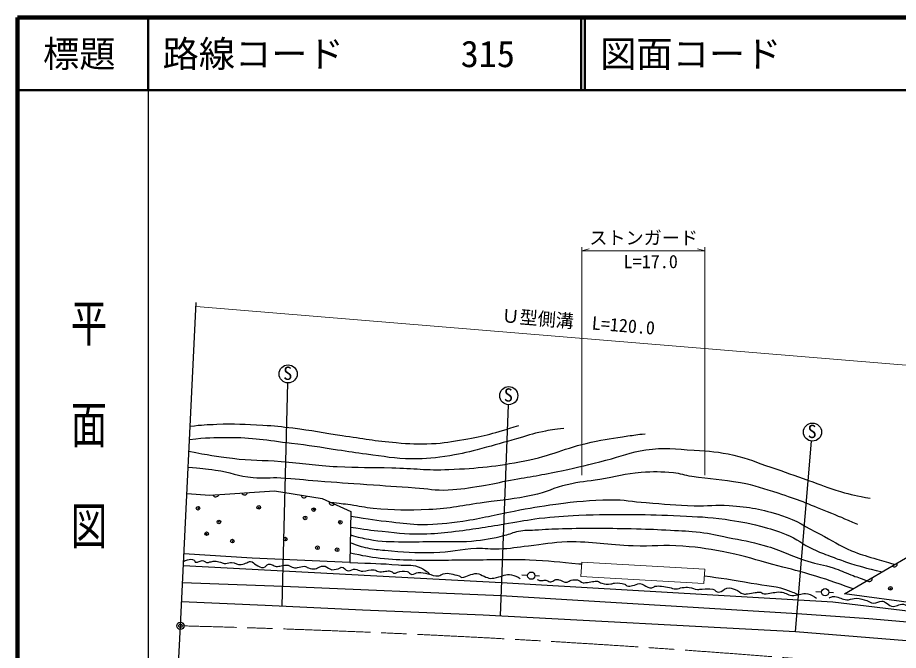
# Model space of a CAD drawing. Units: millimetres, scale not verified. Extents: x 40000 to 680000, y 20000 to 380000.
# Drawn here: x 40000 to 161530, y 292712 to 380000 of the extents above; entities that cross this region are included whole.
import ezdxf
from ezdxf.enums import TextEntityAlignment as Align

# ---------------------------------------------------------------- set-up
doc = ezdxf.new("R2010")
doc.units = ezdxf.units.MM
doc.header["$LTSCALE"] = 1000
doc.header["$PDMODE"] = 32
doc.header["$PDSIZE"] = 500
doc.linetypes.add('CHAIN', pattern=[18.5, 12, -1.5, 3.5, -1.5])
for name, color, linetype, lineweight in [('M-BGD', 7, 'Continuous', 25), ('M-BMK', 2, 'CHAIN', 13), ('M-BMK-SRVR', 3, 'Continuous', 25), ('M-STR-HTXT', 7, 'Continuous', 13), ('M-TTL', 2, 'Continuous', 140), ('M-TTL-BAND', 7, 'Continuous', 25), ('M-TTL-LINE', 7, 'Continuous', 50)]:
    doc.layers.add(name, color=color, linetype=linetype, lineweight=lineweight)
doc.layers.add('M-OTRS', color=6, linetype='Continuous')
doc.layers.add('M-TTL-TXT', color=7, linetype='Continuous')
doc.styles.add('@ＭＳ ゴシック', font='')
doc.styles.add('ＭＳ ゴシック', font='')
doc.styles.get('@ＭＳ ゴシック').set_extended_font_data('@MS Gothic')
doc.styles.get('ＭＳ ゴシック').set_extended_font_data('MS Gothic')

msp = doc.modelspace()

# ---------------------------------------------------------------- linework, layer by layer
at = {"layer": 'M-BGD'}
for p, q in [((76515, 298852), (77300, 329599)), ((106640, 297470), (107717, 326605)), ((147321, 295314), (149559, 321581)), ((85977, 311852), (85858, 304835)), ((72342, 305423), (62947, 306015)), ((85858, 304835), (72342, 305423)), ((62869, 304420), (106782, 302086)), ((109575, 303128), (110378, 303084)), ((111374, 303028), (112015, 302993)), ((76583, 301518), (62752, 302045)), ((106742, 300239), (76583, 301518)), ((106782, 302086), (152491, 299407)), ((147580, 297766), (106742, 300239)), ((150124, 300840), (150926, 300796)), ((151922, 300741), (152563, 300705)), ((199194, 294519), (154114, 300505)), ((62624, 299441), (74174, 298967)), ((74174, 298967), (87575, 298309)), ((152491, 299407), (182732, 295718)), ((87575, 298309), (104216, 297598)), ((157467, 297063), (147580, 297766)), ((104216, 297598), (147321, 295314)), ((170667, 295922), (157467, 297063)), ((147321, 295314), (164451, 293941))]:
    msp.add_line(p, q, dxfattribs=at)
at = {"layer": 'M-BGD', "lineweight": 13}
for p, q in [((117841, 304886), (117728, 302889)), ((117841, 304886), (134814, 303924)), ((134814, 303924), (134701, 301927)), ((117728, 302889), (134701, 301927))]:
    msp.add_line(p, q, dxfattribs=at)
at = {"layer": 'M-BGD'}
for points in [[(63356, 314345), (66510, 314134), (75445, 314714), (82010, 313643), (85977, 311852)], [(154114, 300505), (166064, 307487), (183837, 303814), (202676, 298798)]]:
    msp.add_lwpolyline(points, dxfattribs=at)
for centre, radius in [((77327, 330849), 1250), ((107771, 327854), 1250), ((149678, 322825), 1250), ((110874, 303018), 500), ((151422, 300731), 500)]:
    msp.add_circle(centre, radius, dxfattribs=at)
for centre, start, end in [((67340, 314305), 199.96967, 347.44926), ((71331, 314564), 199.96967, 347.44926), ((79525, 314166), 186.99674, 334.47633), ((83391, 313147), 171.96924, 319.44883), ((160963, 304642), 226.55718, 14.03677), ((157509, 302624), 226.55718, 14.03677)]:
    msp.add_arc(centre, 417, start, end, dxfattribs=at)
for points, knots in [([(115380, 323338), (113986, 323175), (113574, 323115), (112431, 322882), (111011, 322592), (110252, 322282), (108855, 321894), (106972, 321372), (105930, 321035), (104037, 320552), (102336, 320117), (101388, 319828), (99653, 319564), (97617, 319255), (96459, 319124), (94400, 319130), (91950, 319136), (90592, 319470), (88160, 319762), (86581, 319951), (85705, 320126), (84131, 320354), (81648, 320714), (80265, 320973), (77773, 321263), (74357, 321659), (72443, 322075), (69005, 322052), (66938, 322039), (66179, 322017), (63721, 321778)], [0, 0, 0, 0, 1, 1, 1, 2, 2, 2, 3, 3, 3, 4, 4, 4, 5, 5, 5, 6, 6, 6, 7, 7, 7, 8, 8, 8, 9, 9, 9, 10, 10, 10, 10]), ([(63813, 323651), (65546, 323828), (66046, 323854), (67482, 323915), (69967, 324022), (71364, 323895), (73849, 323777), (75466, 323701), (76368, 323584), (77974, 323391), (80639, 323070), (82110, 322733), (84768, 322355), (87684, 321941), (89309, 321606), (92245, 321372), (94146, 321221), (95221, 321136), (97125, 321232), (98878, 321320), (99852, 321507), (101584, 321794), (104593, 322291), (105639, 322678), (109149, 323724)], [0, 0, 0, 0, 1, 1, 1, 2, 2, 2, 3, 3, 3, 4, 4, 4, 5, 5, 5, 6, 6, 6, 7, 7, 7, 8, 8, 8, 8]), ([(63643, 320196), (66461, 319640), (67281, 319489), (69637, 319209), (72246, 318899), (73731, 318980), (76351, 318774), (79378, 318537), (81060, 318228), (84092, 318063), (87035, 317904), (88689, 317982), (91635, 317906), (94706, 317826), (96426, 317538), (99495, 317669), (103620, 317845), (105943, 318083), (110000, 318853), (113637, 319544), (115504, 320646), (119124, 321421), (121083, 321840), (122195, 322008), (124179, 322289), (125119, 322423), (125426, 322468), (126588, 322605)], [0, 0, 0, 0, 1, 1, 1, 2, 2, 2, 3, 3, 3, 4, 4, 4, 5, 5, 5, 6, 6, 6, 7, 7, 7, 8, 8, 8, 9, 9, 9, 9]), ([(63535, 317989), (65327, 317852), (65839, 317795), (67306, 317590), (69347, 317303), (70427, 316739), (72480, 316563), (73971, 316435), (74816, 316593), (76311, 316523), (78322, 316429), (79439, 316245), (81446, 316089), (84082, 315883), (85561, 315802), (88199, 315615), (90791, 315431), (92242, 315316), (94834, 315141), (96613, 315021), (97608, 314771), (99389, 314851), (101202, 314933), (102207, 315140), (103997, 315430), (105578, 315687), (106451, 315900), (108026, 316194), (110770, 316707), (112325, 316902), (115056, 317484), (117454, 317996), (118785, 318339), (121164, 318932), (123330, 319473), (124482, 320078), (126694, 320381), (129261, 320732), (130742, 320493), (133329, 320328), (135480, 320190), (136703, 320122), (138805, 319643), (140851, 319178), (141925, 318652), (143913, 317984), (145958, 317298), (147092, 316882), (149127, 316168), (150845, 315565), (151770, 315108), (153524, 314614), (155116, 314166), (155700, 314051), (157658, 313693)], [0, 0, 0, 0, 1, 1, 1, 2, 2, 2, 3, 3, 3, 4, 4, 4, 5, 5, 5, 6, 6, 6, 7, 7, 7, 8, 8, 8, 9, 9, 9, 10, 10, 10, 11, 11, 11, 12, 12, 12, 13, 13, 13, 14, 14, 14, 15, 15, 15, 16, 16, 16, 17, 17, 17, 18, 18, 18, 18]), ([(155920, 310059), (153930, 310935), (153394, 311157), (151760, 311823), (149126, 312897), (147653, 313521), (144940, 314377), (142925, 315014), (141807, 315450), (139727, 315825), (137134, 316293), (135642, 316289), (133039, 316694), (132035, 316851), (131497, 317103), (130485, 317195), (128754, 317352), (127769, 317369), (126035, 317247), (123779, 317089), (122554, 316668), (120322, 316299), (118574, 316010), (117572, 315963), (115846, 315562), (113950, 315122), (112980, 314531), (111080, 314114), (108500, 313547), (107009, 313473), (104392, 313113), (101403, 312703), (99744, 312263), (96730, 312139), (93739, 312016), (92050, 312033), (89068, 312297), (87835, 312406), (87161, 312603), (85935, 312771), (84857, 312919), (84510, 312961), (83172, 313118)], [0, 0, 0, 0, 1, 1, 1, 2, 2, 2, 3, 3, 3, 4, 4, 4, 5, 5, 5, 6, 6, 6, 7, 7, 7, 8, 8, 8, 9, 9, 9, 10, 10, 10, 11, 11, 11, 12, 12, 12, 13, 13, 13, 14, 14, 14, 14]), ([(85966, 311225), (88668, 310801), (89401, 310671), (91617, 310436), (93233, 310265), (94138, 310079), (95764, 310081), (97977, 310082), (99218, 310253), (101411, 310555), (104204, 310939), (105721, 311432), (108494, 311937), (110740, 312346), (111997, 312590), (114260, 312885), (117197, 313267), (118856, 313450), (121817, 313490), (123736, 313516), (124800, 313232), (126715, 313095), (129310, 312910), (130760, 312713), (133362, 312659), (135239, 312620), (136296, 312838), (138168, 312700), (141029, 312490), (142653, 312214), (145382, 311331), (147593, 310617), (148656, 309776), (150727, 308725), (152434, 307859), (153317, 307224), (155072, 306460), (156237, 305953), (156940, 305793), (158153, 305414), (159286, 305060), (159664, 304955), (161072, 304570)], [0, 0, 0, 0, 1, 1, 1, 2, 2, 2, 3, 3, 3, 4, 4, 4, 5, 5, 5, 6, 6, 6, 7, 7, 7, 8, 8, 8, 9, 9, 9, 10, 10, 10, 11, 11, 11, 12, 12, 12, 13, 13, 13, 14, 14, 14, 14]), ([(85941, 309718), (88011, 309391), (88595, 309316), (90306, 309138), (92703, 308888), (94058, 308713), (96467, 308795), (98014, 308848), (98880, 308942), (100416, 309138), (103285, 309503), (104880, 309794), (107736, 310243), (109393, 310504), (110310, 310726), (111975, 310928), (114095, 311186), (115292, 311254), (117425, 311349), (120323, 311479), (121950, 311470), (124850, 311455), (127412, 311441), (128849, 311411), (131407, 311270), (133837, 311137), (135210, 311139), (137620, 310796), (139543, 310523), (140620, 310328), (142500, 309840), (143908, 309474), (144697, 309244), (146046, 308699), (147582, 308078), (148269, 307371), (149767, 306663), (150663, 306239), (151195, 306070), (152119, 305715), (152938, 305401), (153397, 305227), (154226, 304942), (156175, 304272), (156881, 304144), (159316, 303544)], [0, 0, 0, 0, 1, 1, 1, 2, 2, 2, 3, 3, 3, 4, 4, 4, 5, 5, 5, 6, 6, 6, 7, 7, 7, 8, 8, 8, 9, 9, 9, 10, 10, 10, 11, 11, 11, 12, 12, 12, 13, 13, 13, 14, 14, 14, 15, 15, 15, 15]), ([(85923, 308640), (87085, 308299), (87461, 308224), (88464, 308035), (90298, 307690), (91363, 307732), (93229, 307693), (94936, 307656), (95893, 307726), (97600, 307745), (99564, 307768), (100671, 307646), (102629, 307798), (104450, 307940), (105461, 308165), (107237, 308588), (107990, 308767), (108372, 309021), (109133, 309167), (109983, 309331), (110480, 309275), (111344, 309325), (112845, 309413), (113686, 309470), (115188, 309510), (117101, 309559), (118173, 309567), (120086, 309562), (122163, 309557), (123328, 309540), (125404, 309483), (127236, 309433), (128262, 309401), (130091, 309299), (131687, 309209), (132587, 309209), (134172, 309009), (135677, 308820), (136504, 308601), (137990, 308298), (139961, 307897), (141085, 307745), (143019, 307193), (145418, 306506), (146641, 305754), (149022, 305007), (150382, 304581), (151201, 304540), (152551, 304086), (153514, 303761), (154022, 303494), (154973, 303138), (155850, 302809), (156135, 302708), (157229, 302325)], [0, 0, 0, 0, 1, 1, 1, 2, 2, 2, 3, 3, 3, 4, 4, 4, 5, 5, 5, 6, 6, 6, 7, 7, 7, 8, 8, 8, 9, 9, 9, 10, 10, 10, 11, 11, 11, 12, 12, 12, 13, 13, 13, 14, 14, 14, 15, 15, 15, 16, 16, 16, 17, 17, 17, 18, 18, 18, 18]), ([(155305, 301201), (152455, 302207), (151678, 302492), (149312, 303190), (147331, 303775), (146201, 304030), (144204, 304560), (141819, 305192), (140511, 305662), (138095, 306166), (135654, 306675), (134263, 306886), (131776, 307087), (129111, 307303), (127603, 307036), (124931, 307114), (121367, 307216), (119384, 307751), (115820, 307666), (113721, 307617), (112564, 307309), (110475, 307087), (108902, 306920), (108027, 306736), (106447, 306666), (105234, 306612), (104553, 306792), (103340, 306745), (101027, 306656), (99756, 306236), (97442, 306166), (94787, 306085), (93295, 306249), (90649, 306482), (89739, 306562), (89225, 306607), (88332, 306798), (87362, 307004), (87012, 307136), (85904, 307537)], [0, 0, 0, 0, 1, 1, 1, 2, 2, 2, 3, 3, 3, 4, 4, 4, 5, 5, 5, 6, 6, 6, 7, 7, 7, 8, 8, 8, 9, 9, 9, 10, 10, 10, 11, 11, 11, 12, 12, 12, 13, 13, 13, 13]), ([(62895, 304952), (63105, 305094), (63209, 305143), (63433, 305208), (63781, 305309), (64035, 305335), (64361, 305177), (64474, 305122), (64403, 304949), (64517, 304896), (64656, 304833), (64757, 304898), (64907, 304927), (65135, 304972), (65244, 305095), (65477, 305099), (65616, 305102), (65682, 305025), (65812, 304974), (65956, 304919), (66024, 304829), (66179, 304826), (66316, 304823), (66387, 304877), (66522, 304904), (66771, 304955), (66908, 305021), (67162, 305021), (67489, 305021), (67670, 304958), (67989, 304881), (68190, 304832), (68281, 304699), (68488, 304701), (68837, 304705), (69024, 304797), (69370, 304842), (69427, 304849), (69460, 304851), (69518, 304849), (70052, 304835), (70320, 304494), (70852, 304545), (71174, 304576), (71333, 304700), (71640, 304803), (71835, 304868), (71934, 304992), (72139, 304974), (72484, 304945), (72585, 304665), (72896, 304514), (73290, 304323), (73515, 304080), (73949, 304132), (74265, 304169), (74292, 304554), (74604, 304615), (74806, 304655), (74922, 304563), (75119, 304506), (75348, 304440), (75453, 304324), (75689, 304288), (75950, 304248), (76097, 304353), (76360, 304381), (76733, 304421), (76949, 304513), (77319, 304452), (77635, 304399), (77762, 304198), (78076, 304140), (78277, 304102), (78396, 304109), (78599, 304132), (78975, 304174), (79172, 304317), (79551, 304311), (79793, 304307), (79892, 304139), (80128, 304085), (80484, 304004), (80694, 303920), (81056, 303968), (81330, 304004), (81449, 304146), (81712, 304233), (81893, 304293), (81996, 304343), (82187, 304350), (82600, 304366), (82778, 304092), (83155, 303921), (83232, 303886), (83266, 303820), (83350, 303827), (83818, 303871), (84097, 303904), (84520, 304108), (84577, 304136), (84599, 304176), (84660, 304186), (85079, 304257), (85188, 303673), (85612, 303664), (86008, 303654), (86196, 303980), (86590, 303934), (86919, 303896), (87063, 303700), (87391, 303653), (87486, 303640), (87540, 303641), (87635, 303648), (88251, 303691), (88591, 303855), (89206, 303809), (89441, 303792), (89544, 303661), (89773, 303606), (89946, 303565), (90048, 303554), (90226, 303560), (90508, 303569), (90660, 303649), (90943, 303658), (91184, 303667), (91329, 303682), (91557, 303606), (91751, 303542), (91810, 303349), (92015, 303352), (92183, 303354), (92253, 303464), (92415, 303508), (92913, 303641), (93232, 303731), (93731, 303601), (93943, 303546), (94006, 303396), (94194, 303284), (94273, 303237), (94310, 303178), (94402, 303175), (94768, 303161), (94925, 303468), (95291, 303476), (95810, 303488), (96095, 303379), (96607, 303294), (97199, 303197), (97525, 302878), (98113, 302997), (98363, 303048), (98465, 303191), (98710, 303261), (99540, 303496), (100060, 303177), (100904, 302997), (101072, 302961), (101118, 302778), (101290, 302787), (102125, 302828), (102525, 303321), (103361, 303331), (103789, 303336), (103977, 303073), (104379, 302927), (104724, 302802), (104908, 302657), (105275, 302646), (105601, 302636), (105777, 302731), (106100, 302787), (106895, 302923), (107345, 303299), (108136, 303138), (108645, 303034), (108897, 302925), (109364, 302629)], [0, 0, 0, 0, 1, 1, 1, 2, 2, 2, 3, 3, 3, 4, 4, 4, 5, 5, 5, 6, 6, 6, 7, 7, 7, 8, 8, 8, 9, 9, 9, 10, 10, 10, 11, 11, 11, 12, 12, 12, 13, 13, 13, 14, 14, 14, 15, 15, 15, 16, 16, 16, 17, 17, 17, 18, 18, 18, 19, 19, 19, 20, 20, 20, 21, 21, 21, 22, 22, 22, 23, 23, 23, 24, 24, 24, 25, 25, 25, 26, 26, 26, 27, 27, 27, 28, 28, 28, 29, 29, 29, 30, 30, 30, 31, 31, 31, 32, 32, 32, 33, 33, 33, 34, 34, 34, 35, 35, 35, 36, 36, 36, 37, 37, 37, 38, 38, 38, 39, 39, 39, 40, 40, 40, 41, 41, 41, 42, 42, 42, 43, 43, 43, 44, 44, 44, 45, 45, 45, 46, 46, 46, 47, 47, 47, 48, 48, 48, 49, 49, 49, 50, 50, 50, 51, 51, 51, 52, 52, 52, 53, 53, 53, 54, 54, 54, 55, 55, 55, 56, 56, 56, 57, 57, 57, 58, 58, 58, 59, 59, 59, 60, 60, 60, 60]), ([(117825, 304592), (117690, 304602), (117554, 304613), (117416, 304623), (114761, 304825), (113283, 305071), (110622, 305167), (107493, 305281), (105737, 305173), (102605, 305167), (99405, 305162), (97611, 305049), (94412, 305141), (92695, 305190), (91729, 305200), (90024, 305404), (88392, 305600), (87816, 305720), (85880, 306135)], [0, 0, 0, 0, 1, 1, 1, 2, 2, 2, 3, 3, 3, 4, 4, 4, 5, 5, 5, 6, 6, 6, 6]), ([(85858, 304835), (89078, 304721), (89946, 304723), (92555, 304498), (93615, 304407), (94280, 304632), (95267, 304235), (95777, 304030), (96084, 303921), (96506, 303569), (96646, 303452), (96706, 303407), (96849, 303251)], [0, 0, 0, 0, 1, 1, 1, 2, 2, 2, 3, 3, 3, 4, 4, 4, 4]), ([(147592, 300414), (147212, 300617), (147072, 300658), (146732, 300800), (144694, 301649), (143371, 301557), (141200, 301956), (138643, 302427), (136952, 302656), (134759, 302944)], [0, 0, 0, 0, 1, 1, 1, 2, 2, 2, 3, 3, 3, 3]), ([(111695, 302503), (111872, 302411), (111952, 302374), (112131, 302347), (112331, 302318), (112445, 302375), (112646, 302394), (112738, 302403), (112789, 302423), (112880, 302417), (113121, 302402), (113201, 302170), (113442, 302160), (113546, 302156), (113610, 302154), (113707, 302191), (113940, 302279), (114033, 302412), (114269, 302488), (114424, 302537), (114523, 302477), (114683, 302449), (115028, 302386), (115176, 302176), (115525, 302137), (115646, 302123), (115719, 302108), (115837, 302137), (116071, 302193), (116164, 302337), (116399, 302386), (116722, 302453), (116917, 302490), (117241, 302433), (117573, 302375), (117682, 302105), (118014, 302051), (118146, 302029), (118224, 302044), (118357, 302059), (118743, 302100), (118955, 302161), (119340, 302207), (119598, 302238), (119748, 302303), (120003, 302254), (120260, 302204), (120356, 302031), (120612, 301973), (121083, 301866), (121365, 301812), (121844, 301871), (122055, 301898), (122164, 301961), (122375, 301988), (122928, 302060), (123258, 301985), (123795, 301832), (123932, 301793), (123945, 301642), (124083, 301606), (124370, 301533), (124547, 301606), (124840, 301645), (125254, 301701), (125456, 301944), (125874, 301922), (126346, 301898), (126522, 301559), (126974, 301419), (127173, 301357), (127293, 301298), (127500, 301325), (127693, 301351), (127756, 301502), (127945, 301548), (128292, 301631), (128502, 301601), (128858, 301571), (129283, 301535), (129516, 301466), (129934, 301384), (130288, 301314), (130475, 301189), (130835, 301185), (131186, 301181), (131365, 301333), (131713, 301372), (132086, 301414), (132299, 301428), (132673, 301395), (133131, 301356), (133360, 301145), (133820, 301126), (134071, 301116), (134211, 301164), (134463, 301173), (135030, 301194), (135356, 301238), (135914, 301138), (136278, 301073), (136400, 300698), (136768, 300728), (137247, 300767), (137385, 301209), (137857, 301302), (138312, 301391), (138585, 301243), (139029, 301107), (139507, 300961), (139659, 300583), (140150, 300494), (140361, 300456), (140486, 300489), (140699, 300514), (141127, 300563), (141363, 300619), (141789, 300682), (142022, 300716), (142150, 300769), (142386, 300764), (142650, 300758), (142755, 300550), (143017, 300518), (143117, 300506), (143175, 300510), (143275, 300518), (144055, 300579), (144482, 300802), (145264, 300764), (145904, 300732), (146195, 300350), (146832, 300284), (147237, 300241), (147461, 300372), (147862, 300436), (148187, 300487), (148364, 300581), (148693, 300576), (149218, 300569), (149487, 300343), (149945, 300085), (150061, 300019), (150107, 299998), (150238, 299909)], [0, 0, 0, 0, 1, 1, 1, 2, 2, 2, 3, 3, 3, 4, 4, 4, 5, 5, 5, 6, 6, 6, 7, 7, 7, 8, 8, 8, 9, 9, 9, 10, 10, 10, 11, 11, 11, 12, 12, 12, 13, 13, 13, 14, 14, 14, 15, 15, 15, 16, 16, 16, 17, 17, 17, 18, 18, 18, 19, 19, 19, 20, 20, 20, 21, 21, 21, 22, 22, 22, 23, 23, 23, 24, 24, 24, 25, 25, 25, 26, 26, 26, 27, 27, 27, 28, 28, 28, 29, 29, 29, 30, 30, 30, 31, 31, 31, 32, 32, 32, 33, 33, 33, 34, 34, 34, 35, 35, 35, 36, 36, 36, 37, 37, 37, 38, 38, 38, 39, 39, 39, 40, 40, 40, 41, 41, 41, 42, 42, 42, 43, 43, 43, 44, 44, 44, 45, 45, 45, 46, 46, 46, 47, 47, 47, 48, 48, 48, 48]), ([(151965, 299914), (152052, 299987), (152095, 300010), (152187, 300054), (152387, 300150), (152528, 300134), (152749, 300124), (153415, 300095), (153733, 299708), (154399, 299691), (154491, 299689), (154542, 299691), (154633, 299703), (155062, 299759), (155290, 299923), (155721, 299902), (156311, 299874), (156629, 299737), (157196, 299574), (157553, 299472), (157714, 299223), (158085, 299235), (158560, 299250), (158793, 299517), (159267, 299516), (159474, 299515), (159573, 299409), (159759, 299317), (160104, 299145), (160223, 298879), (160601, 298802), (161228, 298675), (161580, 299140), (162216, 299071), (162602, 299030), (162751, 298784), (163106, 298627), (163455, 298471), (163636, 298275), (164018, 298276), (164506, 298276), (164728, 298582), (165212, 298638), (165545, 298677), (165739, 298621), (166066, 298545), (166433, 298459), (166593, 298273), (166956, 298170), (167249, 298087), (167423, 298067), (167728, 298053), (167979, 298041), (168122, 298122), (168372, 298088), (168694, 298045), (168849, 297908), (169167, 297843), (169654, 297742), (169943, 297598), (170431, 297690), (170714, 297744), (170836, 297910), (171122, 297948), (171662, 298020), (171903, 297566), (172444, 297503), (172685, 297475), (172822, 297506), (173064, 297491), (173626, 297458), (173947, 297434), (174492, 297293), (174842, 297202), (174977, 296965), (175334, 296906), (175702, 296846), (175909, 297020), (176282, 297023), (176966, 297029), (177339, 296861), (178002, 296696), (178154, 296658), (178221, 296558), (178377, 296555), (178710, 296550), (178863, 296793), (179196, 296789), (179961, 296780), (180307, 296145), (181068, 296216), (181449, 296251), (181564, 296628), (181946, 296649), (182147, 296660), (182241, 296540), (182426, 296462), (182872, 296273), (183054, 295938), (183538, 295912), (183771, 295899), (183900, 295969), (184123, 296040), (184343, 296111), (184430, 296285), (184661, 296286), (184937, 296288), (185033, 296062), (185293, 295970), (185517, 295891), (185643, 295841), (185878, 295806), (186640, 295693), (187076, 295710), (187844, 295654), (188114, 295635), (188284, 295710), (188534, 295607), (188649, 295561), (188667, 295457), (188780, 295408), (189015, 295307), (189157, 295213), (189412, 295233), (189565, 295245), (189635, 295327), (189787, 295350), (189954, 295375), (190053, 295379), (190220, 295350), (190500, 295300), (190622, 295150), (190898, 295081), (191092, 295032), (191202, 294995), (191401, 294987), (191901, 294967), (192182, 295149), (192677, 295081), (193153, 295015), (193331, 294680), (193800, 294578), (194188, 294493), (194420, 294621), (194807, 294706), (194937, 294735), (195002, 294789), (195134, 294800), (195606, 294839), (195773, 294308), (196246, 294320), (196455, 294325), (196561, 294401), (196761, 294461), (196981, 294526), (197100, 294694), (197323, 294636), (197482, 294594), (197566, 294523), (197674, 294402)], [0, 0, 0, 0, 1, 1, 1, 2, 2, 2, 3, 3, 3, 4, 4, 4, 5, 5, 5, 6, 6, 6, 7, 7, 7, 8, 8, 8, 9, 9, 9, 10, 10, 10, 11, 11, 11, 12, 12, 12, 13, 13, 13, 14, 14, 14, 15, 15, 15, 16, 16, 16, 17, 17, 17, 18, 18, 18, 19, 19, 19, 20, 20, 20, 21, 21, 21, 22, 22, 22, 23, 23, 23, 24, 24, 24, 25, 25, 25, 26, 26, 26, 27, 27, 27, 28, 28, 28, 29, 29, 29, 30, 30, 30, 31, 31, 31, 32, 32, 32, 33, 33, 33, 34, 34, 34, 35, 35, 35, 36, 36, 36, 37, 37, 37, 38, 38, 38, 39, 39, 39, 40, 40, 40, 41, 41, 41, 42, 42, 42, 43, 43, 43, 44, 44, 44, 45, 45, 45, 46, 46, 46, 47, 47, 47, 48, 48, 48, 49, 49, 49, 50, 50, 50, 51, 51, 51, 52, 52, 52, 53, 53, 53, 53])]:
    msp.add_open_spline(points, degree=3, knots=knots, dxfattribs=at)
for p in [(64895, 312324), (73268, 312442), (80851, 312126), (79666, 310981), (67778, 310428), (84524, 310388), (66079, 308809), (69634, 307782), (76941, 308058), (81364, 306873), (84089, 306597), (160433, 301265)]:
    msp.add_point(p, dxfattribs=at)
at = {"layer": 'M-BMK'}
msp.add_arc((23094, -1244665), 1541269, 84.81052, 88.53644, dxfattribs=at)
at = {"layer": 'M-BMK-SRVR'}
for p, q in [((62460, 296101), (64650, 340703)), ((60556, 257311), (62460, 296101))]:
    msp.add_line(p, q, dxfattribs=at)
msp.add_circle((62460, 296101), 500, dxfattribs=at)
msp.add_point((62460, 296101), dxfattribs=at)
at = {"layer": 'M-OTRS'}
msp.add_point((62460, 296101), dxfattribs=at)
at = {"layer": 'M-STR-HTXT'}
for p, q in [((117841, 316889), (117841, 348344)), ((117841, 347850), (118841, 348100)), ((117841, 347850), (134814, 347850)), ((134814, 347850), (133814, 348100)), ((134814, 316889), (134814, 348344)), ((64623, 340144), (186223, 330110))]:
    msp.add_line(p, q, dxfattribs=at)
at = {"layer": 'M-TTL'}
for p, q in [((40000, 380000), (40000, 20000)), ((680000, 380000), (40000, 380000))]:
    msp.add_line(p, q, dxfattribs=at)
at = {"layer": 'M-TTL-BAND'}
msp.add_line((58000, 370000), (58000, 20000), dxfattribs=at)
at = {"layer": 'M-TTL-LINE'}
for p, q in [((58000, 380000), (58000, 370000)), ((117750, 380000), (117750, 370000)), ((118250, 380000), (118250, 370000)), ((40000, 370000), (680000, 370000))]:
    msp.add_line(p, q, dxfattribs=at)

# ---------------------------------------------------------------- texts
at = {"layer": 'M-BGD', "style": 'ＭＳ ゴシック'}
for p in [(76648, 329475), (107092, 326480), (148999, 321452)]:
    msp.add_text('S', height=1833, dxfattribs=at).set_placement(p, align=Align.BOTTOM_LEFT)
at = {"layer": 'M-STR-HTXT', "style": 'ＭＳ ゴシック'}
for s, p in [('ストンガード', (118880, 348163)), ('L=17.0', (123620, 344886))]:
    msp.add_text(s, height=1833, dxfattribs=at).set_placement(p, align=Align.BOTTOM_LEFT)
msp.add_text('Ｕ型側溝\u3000L=120.0', height=1833, rotation=355.283, dxfattribs=at).set_placement((106659, 337460), align=Align.BOTTOM_LEFT)
at = {"layer": 'M-TTL-BAND', "style": '@ＭＳ ゴシック', "width": 1.4}
msp.add_text('平  面  図', height=3666, rotation=270, dxfattribs=at).set_placement((49777, 306475), align=Align.MIDDLE_RIGHT)
at = {"layer": 'M-TTL-TXT', "style": 'ＭＳ ゴシック'}
msp.add_text('標題', height=3666, dxfattribs=at).set_placement((48500, 375000), align=Align.MIDDLE_CENTER)
for s, p in [('路線コード', (60000, 375000)), ('315', (101142, 375000)), ('図面コード', (120380, 375000))]:
    msp.add_text(s, height=3666, dxfattribs=at).set_placement(p, align=Align.MIDDLE_LEFT)

doc.saveas('drawing.dxf')
